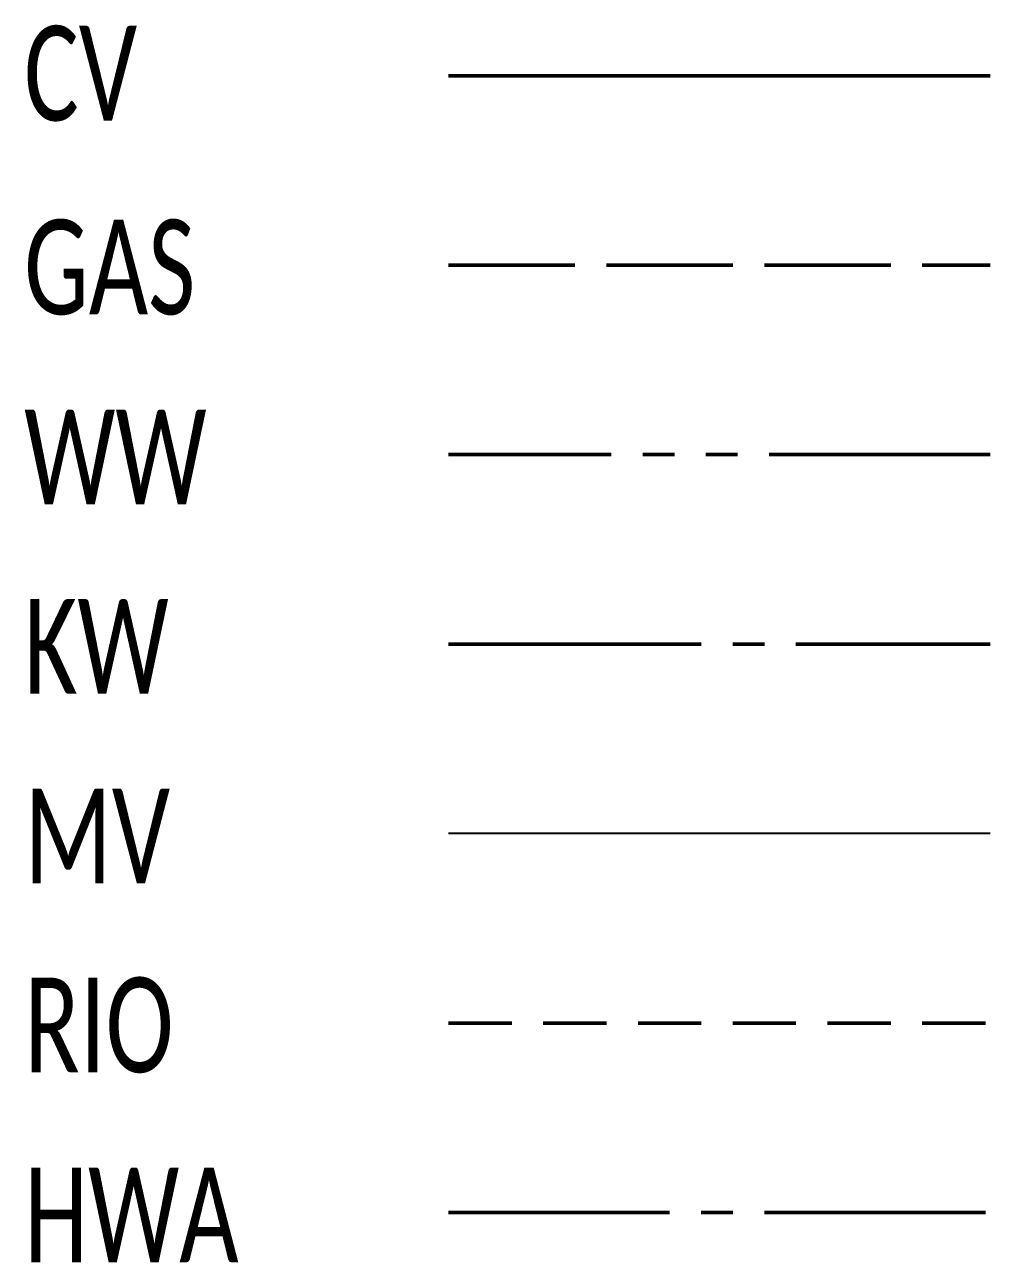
# Model space of a CAD drawing. Header units: metres. Extents: x -4.5 to 35.1, y -3.6 to 25.4.
# Drawn here: x 32.002 to 35.059, y 7.929 to 11.848 of the extents above; entities that cross this region are included whole.
import ezdxf

# ---------------------------------------------------------------- set-up
doc = ezdxf.new("R2010")
doc.units = ezdxf.units.M
for name, pattern in [('ACAD_ISO14W100_S12', [0.9, 0.7, -0.1, 0, 0, 0, 0, 0, -0.1]), ('GETRENNT2_S6', [1.2, 0.7, -0.1, 0.1, -0.1, 0.1, -0.1]), ('STRICHLINIE2_S3', [0.5, 0.4, -0.1]), ('STRICHPUNKT2_S5', [1.1, 0.8, -0.1, 0.1, -0.1]), ('VERDECKT2_S2', [0.27, 0.2, -0.07])]:
    doc.linetypes.add(name, pattern=pattern)
doc.layers.add('Algemeen', color=7, linetype='Continuous', lineweight=25)
doc.layers.add('Standard', color=7, linetype='Continuous', lineweight=25)
doc.styles.add('Calibri', font='Calibri')

msp = doc.modelspace()

# ---------------------------------------------------------------- linework, layer by layer
at = {"layer": 'Standard', "color": 52, "linetype": 'Continuous', "lineweight": 50}
msp.add_line((35.0591, 11.6865), (33.3441, 11.6865), dxfattribs=at)
at = {"layer": 'Standard', "color": 30, "linetype": 'STRICHLINIE2_S3', "lineweight": 50}
msp.add_line((33.3441, 11.0865), (35.0591, 11.0865), dxfattribs=at)
at = {"layer": 'Standard', "color": 1, "linetype": 'GETRENNT2_S6', "lineweight": 50}
msp.add_line((35.0591, 10.4865), (33.3441, 10.4865), dxfattribs=at)
at = {"layer": 'Standard', "color": 5, "linetype": 'STRICHPUNKT2_S5', "lineweight": 50}
msp.add_line((33.3441, 9.8865), (35.0591, 9.8865), dxfattribs=at)
at = {"layer": 'Standard', "color": 202, "linetype": 'Continuous', "lineweight": 25}
msp.add_line((35.0591, 9.2865), (33.3441, 9.2865), dxfattribs=at)
at = {"layer": 'Standard', "color": 32, "linetype": 'VERDECKT2_S2', "lineweight": 50}
msp.add_line((33.3441, 8.6865), (35.0591, 8.6865), dxfattribs=at)
at = {"layer": 'Standard', "color": 4, "linetype": 'ACAD_ISO14W100_S12', "lineweight": 50}
msp.add_line((33.3441, 8.0865), (35.0591, 8.0865), dxfattribs=at)

# ---------------------------------------------------------------- texts
at = {"layer": 'Algemeen', "color": 7, "linetype": 'Continuous', "lineweight": 25, "char_height": 0.3, "attachment_point": 4, "style": 'Calibri'}
for s, insert, width in [('{\\fCalibri|i0|b0;\\H0.300000;\\W0.694318;\\C7;CV}\\P', (32.0006, 11.6928), 0.624886), ('{\\fCalibri|i0|b0;\\H0.300000;\\W0.694318;\\C7;GAS}\\P', (32.0006, 11.079), 0.892695), ('{\\fCalibri|i0|b0;\\H0.300000;\\W0.694318;\\C7;WW}\\P', (32.0006, 10.479), 0.93733), ('{\\fCalibri|i0|b0;\\H0.300000;\\W0.694318;\\C7;KW}\\P', (32.0006, 9.879), 0.76375), ('{\\fCalibri|i0|b0;\\H0.300000;\\W0.694318;\\C7;MV}\\P', (32.0006, 9.279), 0.773669), ('{\\fCalibri|i0|b0;\\H0.300000;\\W0.694318;\\C7;RIO}\\P', (32.0006, 8.679), 0.793506), ('{\\fCalibri|i0|b0;\\H0.300000;\\W0.694318;\\C7;HWA}\\P', (32.0006, 8.079), 1.086112)]:
    msp.add_mtext(s, dxfattribs=dict(at, insert=insert, width=width))

doc.saveas('drawing.dxf')
